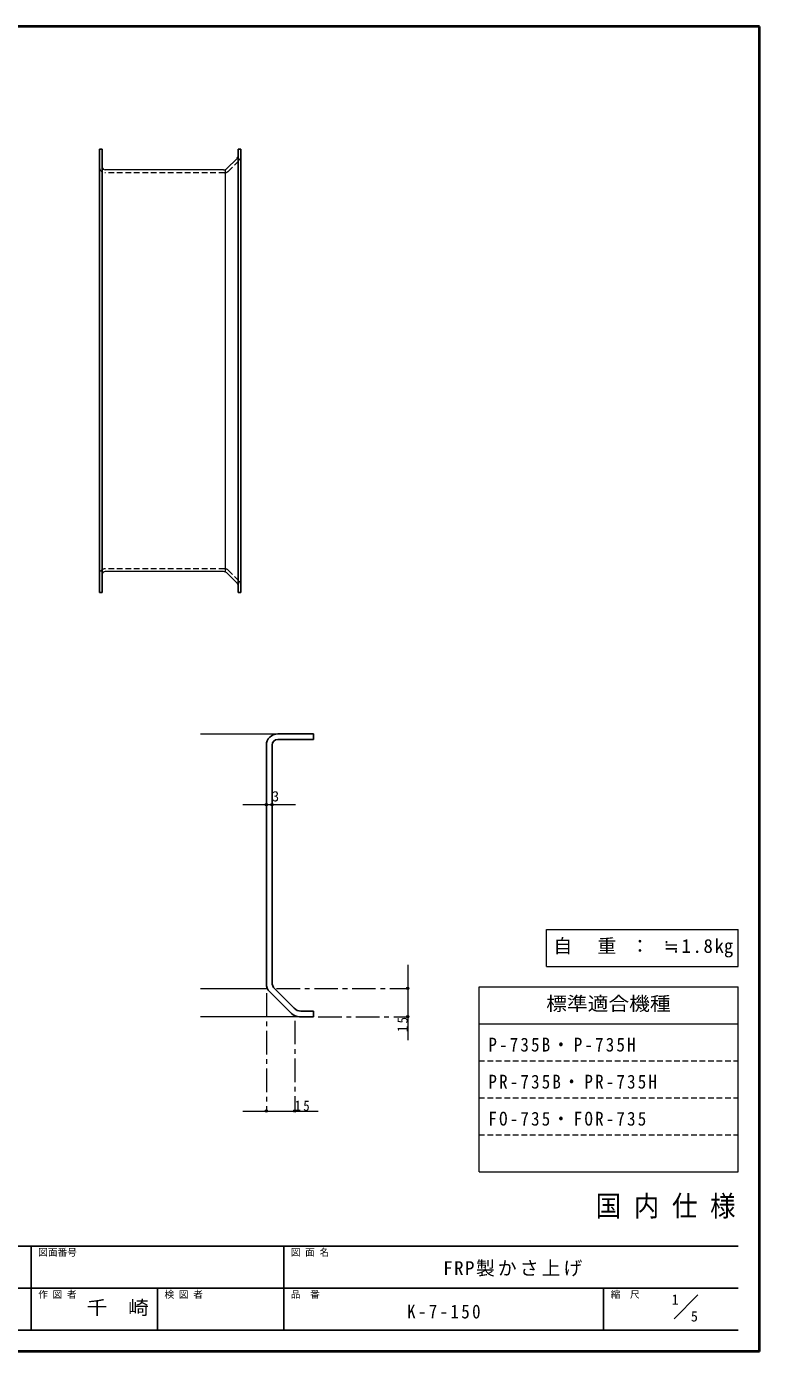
# Model space of a CAD drawing. Units: millimetres, scale not verified. Extents: x -1061 to 964, y -679 to 726.
# Drawn here: x 186 to 964, y -679 to 726 of the extents above; entities that cross this region are included whole.
import ezdxf
from ezdxf.enums import TextEntityAlignment as Align

# ---------------------------------------------------------------- set-up
doc = ezdxf.new("R2010")
doc.units = ezdxf.units.MM
doc.header["$LTSCALE"] = 5
doc.header["$PDMODE"] = 32
doc.header["$PDSIZE"] = 2.5
doc.linetypes.add('CHAIN1', pattern=[8, 5, -1, 1, -1])
doc.linetypes.add('DASHED1', pattern=[1.8, 1.2, -0.6])
doc.layers.add('0-0', color=7, linetype='Continuous', lineweight=18)
doc.styles.add('ＭＳ ゴシック', font='')
doc.styles.get('ＭＳ ゴシック').set_extended_font_data('MS Gothic')

msp = doc.modelspace()

# ---------------------------------------------------------------- linework, layer by layer
at = {"layer": '0-0', "color": 1, "lineweight": 40}
for p, q in [((963.599, 725.957), (-1061.401, 725.957)), ((963.599, -679.043), (963.599, 725.957)), ((963.599, -679.043), (-1061.401, -679.043))]:
    msp.add_line(p, q, dxfattribs=at)
at = {"layer": '0-0', "color": 5, "lineweight": 25}
for p, q in [((263.599, 125.957), (263.599, 595.957)), ((263.599, 595.957), (266.599, 595.957)), ((266.599, 125.957), (266.599, 595.957)), ((410.599, 595.957), (410.599, 125.957)), ((410.599, 595.957), (413.599, 595.957)), ((413.599, 595.957), (413.599, 125.957)), ((263.599, 125.957), (266.599, 125.957)), ((410.599, 125.957), (413.599, 125.957)), ((452.599, -24.043), (490.599, -24.043)), ((490.599, -24.043), (490.599, -30.043)), ((440.599, -36.043), (440.599, -289.073)), ((446.599, -287.416), (446.599, -36.043)), ((452.599, -30.043), (490.599, -30.043)), ((470.156, -315.114), (449.528, -294.487)), ((467.085, -320.529), (444.114, -297.558)), ((477.227, -318.043), (490.599, -318.043)), ((490.599, -318.043), (490.599, -324.043)), ((490.599, -324.043), (475.57, -324.043))]:
    msp.add_line(p, q, dxfattribs=at)
at = {"layer": '0-0'}
for p, q in [((409.135, 585.735), (398.821, 575.421)), ((395.286, 573.957), (269.599, 573.957)), ((395.286, 147.957), (269.599, 147.957)), ((409.135, 136.178), (398.821, 146.492)), ((370.599, -24.043), (452.599, -24.043)), ((475.57, -324.043), (370.599, -324.043)), ((872.988, -644.297), (898.242, -619.043))]:
    msp.add_line(p, q, dxfattribs=at)
at = {"layer": '0-0', "color": 4, "linetype": 'DASHED1', "lineweight": 9}
for p, q in [((400.357, 572.714), (411.842, 584.199)), ((396.114, 570.957), (269.599, 570.957)), ((396.114, 150.957), (269.599, 150.957)), ((400.357, 149.199), (411.842, 137.714))]:
    msp.add_line(p, q, dxfattribs=at)
at = {"layer": '0-0', "color": 4, "lineweight": 9}
for p, q in [((397.357, 147.508), (397.357, 574.406)), ((415.599, -99.043), (471.599, -99.043)), ((590.599, -269.043), (590.599, -349.043)), ((370.599, -294.043), (441.677, -294.043)), ((415.599, -424.043), (495.599, -424.043))]:
    msp.add_line(p, q, dxfattribs=at)
at = {"layer": '0-0', "color": 3}
for p, q in [((737.528, -231.543), (941.099, -231.543)), ((737.528, -270.829), (737.528, -231.543)), ((941.099, -270.829), (941.099, -231.543)), ((737.528, -270.829), (941.099, -270.829)), ((666.099, -292.258), (941.099, -292.258)), ((666.099, -488.686), (666.099, -292.258)), ((941.099, -488.686), (941.099, -292.258)), ((666.099, -331.543), (941.099, -331.543)), ((666.099, -488.686), (941.099, -488.686))]:
    msp.add_line(p, q, dxfattribs=at)
at = {"layer": '0-0', "color": 4, "linetype": 'CHAIN1', "lineweight": 9}
for p, q in [((451.48, -294.043), (590.599, -294.043)), ((440.599, -299.043), (440.599, -424.043)), ((470.599, -328.3), (470.599, -424.043)), ((495.599, -324.043), (590.599, -324.043))]:
    msp.add_line(p, q, dxfattribs=at)
at = {"layer": '0-0', "linetype": 'DASHED1'}
for p, q in [((666.099, -370.829), (941.099, -370.829)), ((666.099, -410.115), (941.099, -410.115)), ((666.099, -449.4), (941.099, -449.4))]:
    msp.add_line(p, q, dxfattribs=at)
at = {"layer": '0-0', "color": 6, "lineweight": 25}
for p, q in [((-1038.901, -567.258), (941.099, -567.258)), ((191.099, -567.258), (191.099, -656.543)), ((458.957, -656.543), (458.957, -567.258)), ((941.099, -611.9), (-76.758, -611.9)), ((325.028, -656.543), (325.028, -611.9)), ((798.242, -656.543), (798.242, -611.9)), ((941.099, -656.543), (-1038.901, -656.543))]:
    msp.add_line(p, q, dxfattribs=at)
at = {"layer": '0-0', "color": 4, "linetype": 'DASHED1', "lineweight": 9}
for centre, start, end in [((269.599, 576.957), 180, 270), ((407.599, 588.442), 315, 0), ((396.114, 576.957), 270, 315), ((269.599, 144.957), 90, 180), ((396.114, 144.957), 45, 90), ((407.599, 133.471), 0, 45)]:
    msp.add_arc(centre, 6, start, end, dxfattribs=at)
at = {"layer": '0-0'}
for centre, radius, start, end in [((269.599, 576.957), 3, 180, 270), ((405.599, 589.27), 5, 315, 0), ((395.286, 578.957), 5, 270, 315), ((269.599, 144.957), 3, 90, 180), ((395.286, 142.957), 5, 45, 90), ((405.599, 132.643), 5, 0, 45)]:
    msp.add_arc(centre, radius, start, end, dxfattribs=at)
at = {"layer": '0-0', "color": 5, "lineweight": 25}
for centre, radius, start, end in [((452.599, -36.043), 12, 90, 180), ((452.599, -36.043), 6, 90, 180), ((452.599, -289.073), 12, 180, 225), ((456.599, -287.416), 10, 180, 225), ((475.57, -312.043), 12, 225, 270), ((477.227, -308.043), 10, 225, 270)]:
    msp.add_arc(centre, radius, start, end, dxfattribs=at)
at = {"layer": '0-0', "color": 4}
for p in [(440.599, -99.043), (446.599, -99.043), (590.599, -294.043), (590.599, -324.043), (440.599, -424.043), (470.599, -424.043)]:
    msp.add_point(p, dxfattribs=at)

# ---------------------------------------------------------------- texts
at = {"layer": '0-0', "style": 'ＭＳ ゴシック'}
for s, height, p in [('3', 11, (446.599, -99.043)), ('図面番号', 7.331, (198.599, -579.758)), ('図 面 名', 7.331, (466.457, -579.758)), ('作 図 者', 7.331, (198.599, -624.4)), ('検 図 者', 7.331, (332.528, -624.4)), ('品\u3000番', 7.331, (466.457, -624.4)), ('縮\u3000尺', 7.331, (805.742, -624.4)), ('1', 11, (870.449, -632.805)), ('5', 11, (890.809, -650.495))]:
    msp.add_text(s, height=height, dxfattribs=at).set_placement(p, align=Align.BOTTOM_LEFT)
for s, height, width, p in [('標準適合機種', 14.66, 1.1, (737.349, -321.9)), ('国 内 仕 様', 21.99, 0.9, (789.849, -542.258)), ('千\u3000崎', 14.66, 1.1, (250.028, -644.222))]:
    msp.add_text(s, height=height, dxfattribs=dict(at, width=width)).set_placement(p, align=Align.BOTTOM_LEFT)
at = {"layer": '0-0', "attachment_point": 7, "style": 'ＭＳ ゴシック'}
for s, insert, char_height in [('\\T1.17;自\u3000重\\~：\\~≒1.8㎏', (744.939, -261.186), 14.66), ('\\T1.26;\\W0.9;P-735B・P-735H', (676.099, -361.186), 14.66), ('\\T1.26;\\W0.9;PR-735B・PR-735H', (676.099, -400.472), 14.66), ('\\T1.36;\\W0.9;15', (470.599, -424.043), 11), ('\\T1.26;\\W0.9;FO-735・FOR-735', (676.099, -439.758), 14.66), ('\\T1.16;FRP製かさ上げ', (628.153, -599.579), 14.66), ('\\T1.28;\\W0.9;K-7-150', (589.849, -644.222), 14.66)]:
    msp.add_mtext(s, dxfattribs=dict(at, insert=insert, char_height=char_height))
at = {"layer": '0-0', "insert": (590.599, -340.293), "char_height": 11, "attachment_point": 7, "rotation": 90, "style": 'ＭＳ ゴシック'}
msp.add_mtext('\\T1.36;\\W0.9;15', dxfattribs=at)

doc.saveas('drawing.dxf')
